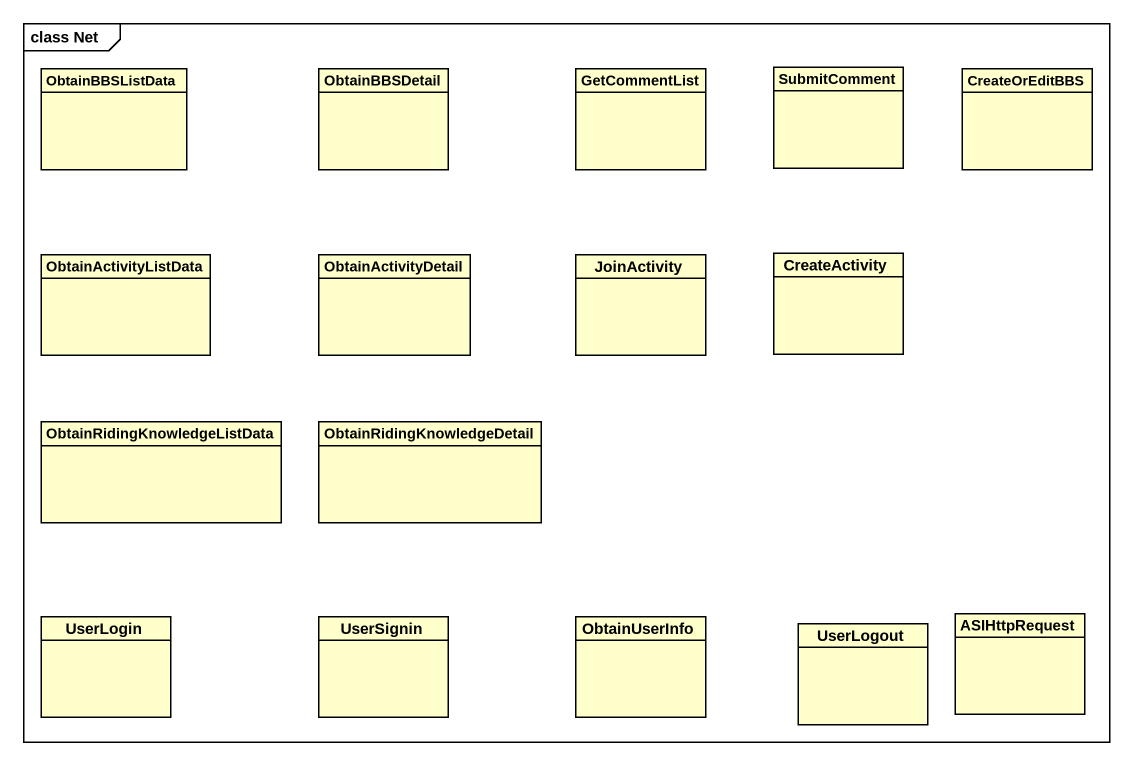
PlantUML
@startuml
mainframe class Net
hide circle
hide empty members
class ObtainBBSListData
class ObtainBBSDetail
class GetCommentList
class SubmitComment
class CreateOrEditBBS
class ObtainActivityListData
class ObtainActivityDetail
class JoinActivity
class CreateActivity
class "ObtainRidingKnowledgeListData" as ObtainRidingKnowledgeListDat
class ObtainRidingKnowledgeDetail
class UserLogin
class UserSignin
class ObtainUserInfo
class ASIHttpRequest
class UserLogout
@enduml
